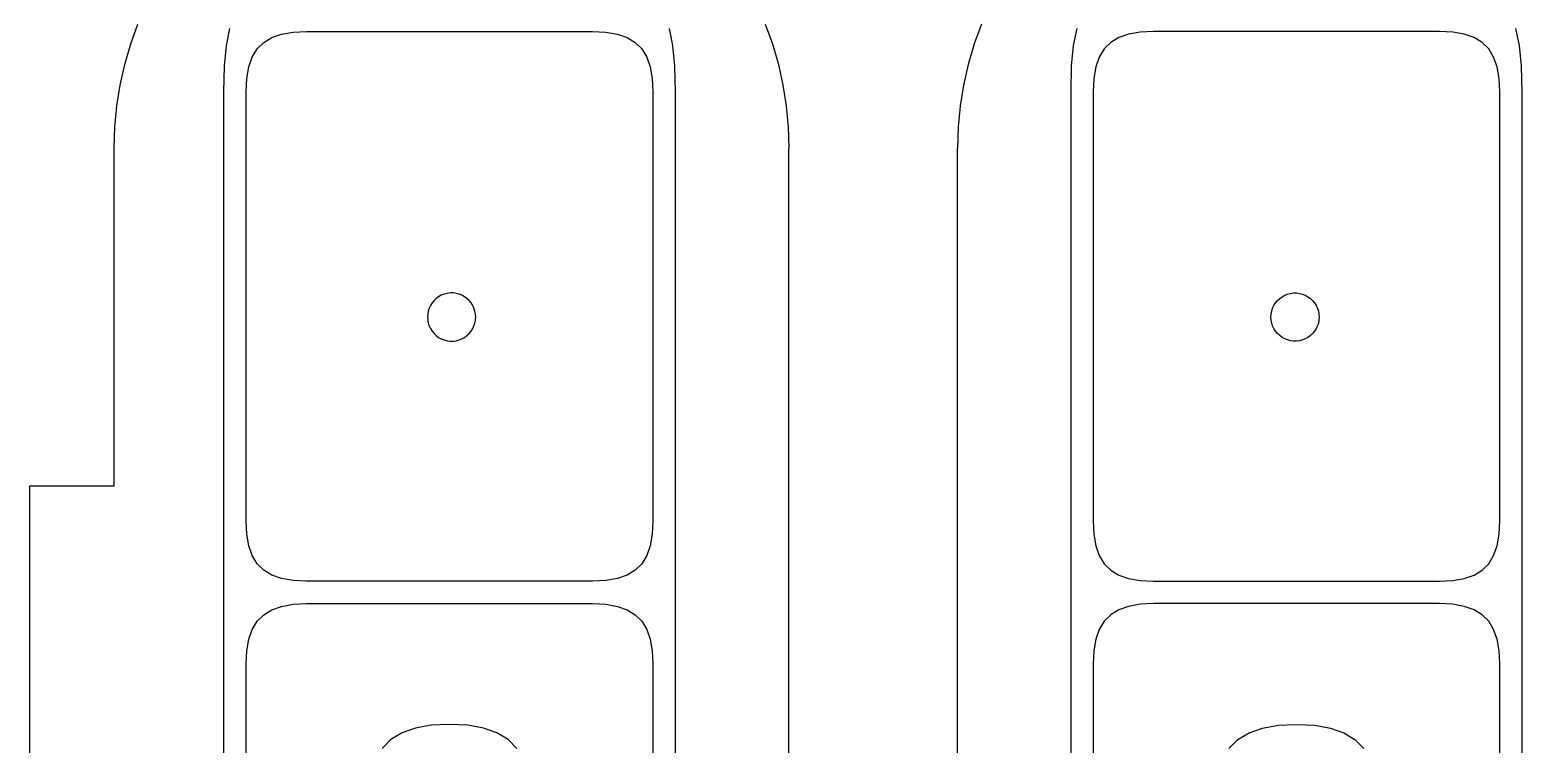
# Model space of a CAD drawing. Extents: x -112 to 112, y -170 to 170.
# Drawn here: x -104.9 to -6.6, y 1.7 to 48.8 of the extents above; entities that cross this region are included whole.
import ezdxf

# ---------------------------------------------------------------- set-up
doc = ezdxf.new("R2010")
doc.units = 0
doc.header["$MEASUREMENT"] = 0
doc.layers.get('0').update_dxf_attribs({"linetype": 'CONTINUOUS'})

msp = doc.modelspace()

# ---------------------------------------------------------------- linework, layer by layer
for p, q in [((-98.285, 47.823), (-97.812, 49.136)), ((-91.985, 47.72), (-91.749, 48.852)), ((-89.522, 47.923), (-88.987, 48.249)), ((-88.987, 48.249), (-88.343, 48.477)), ((-88.343, 48.477), (-87.584, 48.611)), ((-87.584, 48.611), (-86.708, 48.655)), ((-86.708, 48.655), (-85.299, 48.655)), ((-85.299, 48.655), (-84.161, 48.655)), ((-84.161, 48.655), (-83.218, 48.655)), ((-83.218, 48.655), (-82.391, 48.655)), ((-82.391, 48.655), (-81.602, 48.655)), ((-81.602, 48.655), (-80.775, 48.655)), ((-80.775, 48.655), (-79.832, 48.655)), ((-79.832, 48.655), (-78.694, 48.655)), ((-78.694, 48.655), (-77.286, 48.655)), ((-77.286, 48.655), (-75.877, 48.655)), ((-75.877, 48.655), (-74.739, 48.655)), ((-74.739, 48.655), (-73.796, 48.655)), ((-73.796, 48.655), (-72.969, 48.655)), ((-72.969, 48.655), (-72.18, 48.655)), ((-72.18, 48.655), (-71.353, 48.655)), ((-71.353, 48.655), (-70.41, 48.655)), ((-70.41, 48.655), (-69.272, 48.655)), ((-69.272, 48.655), (-67.864, 48.655)), ((-67.864, 48.655), (-66.987, 48.611)), ((-66.987, 48.611), (-66.228, 48.477)), ((-66.228, 48.477), (-65.584, 48.249)), ((-65.584, 48.249), (-65.049, 47.923)), ((-62.822, 48.852), (-62.586, 47.72)), ((-56.484, 49.136), (-56.011, 47.823)), ((-42.25, 49.136), (-42.723, 47.823)), ((-35.958, 48.852), (-36.194, 47.72)), ((-33.196, 48.249), (-33.73, 47.923)), ((-32.551, 48.477), (-33.196, 48.249)), ((-31.793, 48.611), (-32.551, 48.477)), ((-30.916, 48.655), (-31.793, 48.611)), ((-29.507, 48.655), (-30.916, 48.655)), ((-28.37, 48.655), (-29.507, 48.655)), ((-27.427, 48.655), (-28.37, 48.655)), ((-26.599, 48.655), (-27.427, 48.655)), ((-25.811, 48.655), (-26.599, 48.655)), ((-24.984, 48.655), (-25.811, 48.655)), ((-24.04, 48.655), (-24.984, 48.655)), ((-22.903, 48.655), (-24.04, 48.655)), ((-21.494, 48.655), (-22.903, 48.655)), ((-20.085, 48.655), (-21.494, 48.655)), ((-18.948, 48.655), (-20.085, 48.655)), ((-18.005, 48.655), (-18.948, 48.655)), ((-17.177, 48.655), (-18.005, 48.655)), ((-16.389, 48.655), (-17.177, 48.655)), ((-15.562, 48.655), (-16.389, 48.655)), ((-14.618, 48.655), (-15.562, 48.655)), ((-13.481, 48.655), (-14.618, 48.655)), ((-12.072, 48.655), (-13.481, 48.655)), ((-11.196, 48.611), (-12.072, 48.655)), ((-10.437, 48.477), (-11.196, 48.611)), ((-9.792, 48.249), (-10.437, 48.477)), ((-9.258, 47.923), (-9.792, 48.249)), ((-6.795, 47.72), (-7.031, 48.852)), ((-98.675, 46.482), (-98.285, 47.823)), ((-92.115, 46.353), (-91.985, 47.72)), ((-90.277, 46.96), (-89.95, 47.494)), ((-89.95, 47.494), (-89.522, 47.923)), ((-65.049, 47.923), (-64.621, 47.494)), ((-64.621, 47.494), (-64.295, 46.96)), ((-62.586, 47.72), (-62.456, 46.353)), ((-56.011, 47.823), (-55.621, 46.482)), ((-42.723, 47.823), (-43.112, 46.482)), ((-36.194, 47.72), (-36.323, 46.353)), ((-34.159, 47.494), (-34.485, 46.96)), ((-33.73, 47.923), (-34.159, 47.494)), ((-8.83, 47.494), (-9.258, 47.923)), ((-8.503, 46.96), (-8.83, 47.494)), ((-6.665, 46.353), (-6.795, 47.72)), ((-98.979, 45.119), (-98.675, 46.482)), ((-92.155, 44.68), (-92.115, 46.353)), ((-90.639, 45.557), (-90.505, 46.315)), ((-90.505, 46.315), (-90.277, 46.96)), ((-64.295, 46.96), (-64.067, 46.315)), ((-64.067, 46.315), (-63.933, 45.557)), ((-62.456, 46.353), (-62.417, 44.68)), ((-55.621, 46.482), (-55.317, 45.119)), ((-43.112, 46.482), (-43.417, 45.119)), ((-36.323, 46.353), (-36.363, 44.68)), ((-34.713, 46.315), (-34.847, 45.557)), ((-34.485, 46.96), (-34.713, 46.315)), ((-8.275, 46.315), (-8.503, 46.96)), ((-8.141, 45.557), (-8.275, 46.315)), ((-6.625, 44.68), (-6.665, 46.353)), ((-90.683, 44.68), (-90.639, 45.557)), ((-63.933, 45.557), (-63.889, 44.68)), ((-34.847, 45.557), (-34.891, 44.68)), ((-8.097, 44.68), (-8.141, 45.557)), ((-99.198, 43.74), (-98.979, 45.119)), ((-92.155, 43.271), (-92.155, 44.68)), ((-90.683, 43.271), (-90.683, 44.68)), ((-63.889, 44.68), (-63.889, 43.271)), ((-62.417, 44.68), (-62.417, 43.271)), ((-55.317, 45.119), (-55.098, 43.74)), ((-43.417, 45.119), (-43.635, 43.74)), ((-36.363, 44.68), (-36.363, 43.271)), ((-34.891, 44.68), (-34.891, 43.271)), ((-8.097, 43.271), (-8.097, 44.68)), ((-6.625, 43.271), (-6.625, 44.68)), ((-99.329, 42.35), (-99.198, 43.74)), ((-92.155, 42.134), (-92.155, 43.271)), ((-90.683, 42.134), (-90.683, 43.271)), ((-63.889, 43.271), (-63.889, 42.134)), ((-62.417, 43.271), (-62.417, 42.134)), ((-55.098, 43.74), (-54.967, 42.35)), ((-43.635, 43.74), (-43.767, 42.35)), ((-36.363, 43.271), (-36.363, 42.134)), ((-34.891, 43.271), (-34.891, 42.134)), ((-8.097, 42.134), (-8.097, 43.271)), ((-6.625, 42.134), (-6.625, 43.271)), ((-99.373, 40.955), (-99.329, 42.35)), ((-54.967, 42.35), (-54.923, 40.955)), ((-43.767, 42.35), (-43.811, 40.955)), ((-92.155, 41.19), (-92.155, 42.134)), ((-90.683, 41.19), (-90.683, 42.134)), ((-63.889, 42.134), (-63.889, 41.19)), ((-62.417, 42.134), (-62.417, 41.19)), ((-36.363, 42.134), (-36.363, 41.19)), ((-34.891, 42.134), (-34.891, 41.19)), ((-8.097, 41.19), (-8.097, 42.134)), ((-6.625, 41.19), (-6.625, 42.134)), ((-99.373, 18.73), (-99.373, 40.955)), ((-92.155, 40.363), (-92.155, 41.19)), ((-92.155, 39.575), (-92.155, 40.363)), ((-90.683, 40.363), (-90.683, 41.19)), ((-90.683, 39.575), (-90.683, 40.363)), ((-63.889, 41.19), (-63.889, 40.363)), ((-63.889, 40.363), (-63.889, 39.575)), ((-62.417, 41.19), (-62.417, 40.363)), ((-62.417, 40.363), (-62.417, 39.575)), ((-54.923, -14.608), (-54.923, 40.955)), ((-43.811, -14.608), (-43.811, 40.955)), ((-36.363, 41.19), (-36.363, 40.363)), ((-36.363, 40.363), (-36.363, 39.575)), ((-34.891, 41.19), (-34.891, 40.363)), ((-34.891, 40.363), (-34.891, 39.575)), ((-8.097, 40.363), (-8.097, 41.19)), ((-8.097, 39.575), (-8.097, 40.363)), ((-6.625, 40.363), (-6.625, 41.19)), ((-6.625, 39.575), (-6.625, 40.363)), ((-92.155, 38.748), (-92.155, 39.575)), ((-90.683, 38.748), (-90.683, 39.575)), ((-63.889, 39.575), (-63.889, 38.748)), ((-62.417, 39.575), (-62.417, 38.748)), ((-36.363, 39.575), (-36.363, 38.748)), ((-34.891, 39.575), (-34.891, 38.748)), ((-8.097, 38.748), (-8.097, 39.575)), ((-6.625, 38.748), (-6.625, 39.575)), ((-92.155, 37.804), (-92.155, 38.748)), ((-90.683, 37.804), (-90.683, 38.748)), ((-63.889, 38.748), (-63.889, 37.804)), ((-62.417, 38.748), (-62.417, 37.804)), ((-36.363, 38.748), (-36.363, 37.804)), ((-34.891, 38.748), (-34.891, 37.804)), ((-8.097, 37.804), (-8.097, 38.748)), ((-6.625, 37.804), (-6.625, 38.748)), ((-92.155, 36.667), (-92.155, 37.804)), ((-90.683, 36.667), (-90.683, 37.804)), ((-63.889, 37.804), (-63.889, 36.667)), ((-62.417, 37.804), (-62.417, 36.667)), ((-36.363, 37.804), (-36.363, 36.667)), ((-34.891, 37.804), (-34.891, 36.667)), ((-8.097, 36.667), (-8.097, 37.804)), ((-6.625, 36.667), (-6.625, 37.804)), ((-92.155, 35.258), (-92.155, 36.667)), ((-90.683, 35.258), (-90.683, 36.667)), ((-63.889, 36.667), (-63.889, 35.258)), ((-62.417, 36.667), (-62.417, 35.258)), ((-36.363, 36.667), (-36.363, 35.258)), ((-34.891, 36.667), (-34.891, 35.258)), ((-8.097, 35.258), (-8.097, 36.667)), ((-6.625, 35.258), (-6.625, 36.667)), ((-92.155, 33.849), (-92.155, 35.258)), ((-90.683, 33.849), (-90.683, 35.258)), ((-63.889, 35.258), (-63.889, 33.849)), ((-62.417, 35.258), (-62.417, 33.849)), ((-36.363, 35.258), (-36.363, 33.849)), ((-34.891, 35.258), (-34.891, 33.849)), ((-8.097, 33.849), (-8.097, 35.258)), ((-6.625, 33.849), (-6.625, 35.258)), ((-92.155, 32.712), (-92.155, 33.849)), ((-90.683, 32.712), (-90.683, 33.849)), ((-63.889, 33.849), (-63.889, 32.712)), ((-62.417, 33.849), (-62.417, 32.712)), ((-36.363, 33.849), (-36.363, 32.712)), ((-34.891, 33.849), (-34.891, 32.712)), ((-8.097, 32.712), (-8.097, 33.849)), ((-6.625, 32.712), (-6.625, 33.849)), ((-92.155, 31.768), (-92.155, 32.712)), ((-90.683, 31.768), (-90.683, 32.712)), ((-63.889, 32.712), (-63.889, 31.768)), ((-62.417, 32.712), (-62.417, 31.768)), ((-36.363, 32.712), (-36.363, 31.768)), ((-34.891, 32.712), (-34.891, 31.768)), ((-8.097, 31.768), (-8.097, 32.712)), ((-6.625, 31.768), (-6.625, 32.712)), ((-92.155, 30.941), (-92.155, 31.768)), ((-90.683, 30.941), (-90.683, 31.768)), ((-63.889, 31.768), (-63.889, 30.941)), ((-62.417, 31.768), (-62.417, 30.941)), ((-36.363, 31.768), (-36.363, 30.941)), ((-34.891, 31.768), (-34.891, 30.941)), ((-8.097, 30.941), (-8.097, 31.768)), ((-6.625, 30.941), (-6.625, 31.768)), ((-92.155, 30.153), (-92.155, 30.941)), ((-90.683, 30.153), (-90.683, 30.941)), ((-78.539, 30.607), (-78.624, 30.427)), ((-78.432, 30.775), (-78.539, 30.607)), ((-78.305, 30.929), (-78.432, 30.775)), ((-78.16, 31.066), (-78.305, 30.929)), ((-77.999, 31.183), (-78.16, 31.066)), ((-77.824, 31.279), (-77.999, 31.183)), ((-77.639, 31.352), (-77.824, 31.279)), ((-77.446, 31.402), (-77.639, 31.352)), ((-77.248, 31.427), (-77.446, 31.402)), ((-77.048, 31.427), (-77.248, 31.427)), ((-76.851, 31.402), (-77.048, 31.427)), ((-76.658, 31.352), (-76.851, 31.402)), ((-76.472, 31.279), (-76.658, 31.352)), ((-76.298, 31.183), (-76.472, 31.279)), ((-76.136, 31.066), (-76.298, 31.183)), ((-75.991, 30.929), (-76.136, 31.066)), ((-75.864, 30.775), (-75.991, 30.929)), ((-75.757, 30.607), (-75.864, 30.775)), ((-75.672, 30.427), (-75.757, 30.607)), ((-63.889, 30.941), (-63.889, 30.153)), ((-62.417, 30.941), (-62.417, 30.153)), ((-36.363, 30.941), (-36.363, 30.153)), ((-34.891, 30.941), (-34.891, 30.153)), ((-23.062, 30.427), (-22.977, 30.607)), ((-22.977, 30.607), (-22.87, 30.775)), ((-22.87, 30.775), (-22.743, 30.929)), ((-22.743, 30.929), (-22.598, 31.066)), ((-22.598, 31.066), (-22.436, 31.183)), ((-22.436, 31.183), (-22.262, 31.279)), ((-22.262, 31.279), (-22.076, 31.352)), ((-22.076, 31.352), (-21.883, 31.402)), ((-21.883, 31.402), (-21.685, 31.427)), ((-21.685, 31.427), (-21.486, 31.427)), ((-21.486, 31.427), (-21.288, 31.402)), ((-21.288, 31.402), (-21.095, 31.352)), ((-21.095, 31.352), (-20.91, 31.279)), ((-20.91, 31.279), (-20.735, 31.183)), ((-20.735, 31.183), (-20.574, 31.066)), ((-20.574, 31.066), (-20.428, 30.929)), ((-20.428, 30.929), (-20.301, 30.775)), ((-20.301, 30.775), (-20.194, 30.607)), ((-20.194, 30.607), (-20.11, 30.427)), ((-8.097, 30.153), (-8.097, 30.941)), ((-6.625, 30.153), (-6.625, 30.941)), ((-92.155, 29.326), (-92.155, 30.153)), ((-90.683, 29.326), (-90.683, 30.153)), ((-78.723, 30.041), (-78.736, 29.842)), ((-78.736, 29.842), (-78.723, 29.643)), ((-78.686, 30.237), (-78.723, 30.041)), ((-78.723, 29.643), (-78.686, 29.448)), ((-78.624, 30.427), (-78.686, 30.237)), ((-75.61, 30.237), (-75.672, 30.427)), ((-75.573, 30.041), (-75.61, 30.237)), ((-75.61, 29.448), (-75.573, 29.643)), ((-75.561, 29.842), (-75.573, 30.041)), ((-75.573, 29.643), (-75.561, 29.842)), ((-63.889, 30.153), (-63.889, 29.326)), ((-62.417, 30.153), (-62.417, 29.326)), ((-36.363, 30.153), (-36.363, 29.326)), ((-34.891, 30.153), (-34.891, 29.326)), ((-23.173, 29.842), (-23.161, 30.041)), ((-23.161, 29.643), (-23.173, 29.842)), ((-23.161, 30.041), (-23.123, 30.237)), ((-23.123, 29.448), (-23.161, 29.643)), ((-23.123, 30.237), (-23.062, 30.427)), ((-20.11, 30.427), (-20.048, 30.237)), ((-20.048, 30.237), (-20.011, 30.041)), ((-20.011, 29.643), (-20.048, 29.448)), ((-20.011, 30.041), (-19.998, 29.842)), ((-19.998, 29.842), (-20.011, 29.643)), ((-8.097, 29.326), (-8.097, 30.153)), ((-6.625, 29.326), (-6.625, 30.153)), ((-92.155, 28.382), (-92.155, 29.326)), ((-90.683, 28.382), (-90.683, 29.326)), ((-78.686, 29.448), (-78.624, 29.258)), ((-78.624, 29.258), (-78.539, 29.078)), ((-78.539, 29.078), (-78.432, 28.909)), ((-78.432, 28.909), (-78.305, 28.756)), ((-78.305, 28.756), (-78.16, 28.619)), ((-78.16, 28.619), (-77.999, 28.502)), ((-76.298, 28.502), (-76.136, 28.619)), ((-76.136, 28.619), (-75.991, 28.756)), ((-75.991, 28.756), (-75.864, 28.909)), ((-75.864, 28.909), (-75.757, 29.078)), ((-75.757, 29.078), (-75.672, 29.258)), ((-75.672, 29.258), (-75.61, 29.448)), ((-63.889, 29.326), (-63.889, 28.382)), ((-62.417, 29.326), (-62.417, 28.382)), ((-36.363, 29.326), (-36.363, 28.382)), ((-34.891, 29.326), (-34.891, 28.382)), ((-23.062, 29.258), (-23.123, 29.448)), ((-22.977, 29.078), (-23.062, 29.258)), ((-22.87, 28.909), (-22.977, 29.078)), ((-22.743, 28.756), (-22.87, 28.909)), ((-22.598, 28.619), (-22.743, 28.756)), ((-22.436, 28.502), (-22.598, 28.619)), ((-20.574, 28.619), (-20.735, 28.502)), ((-20.428, 28.756), (-20.574, 28.619)), ((-20.301, 28.909), (-20.428, 28.756)), ((-20.194, 29.078), (-20.301, 28.909)), ((-20.11, 29.258), (-20.194, 29.078)), ((-20.048, 29.448), (-20.11, 29.258)), ((-8.097, 28.382), (-8.097, 29.326)), ((-6.625, 28.382), (-6.625, 29.326)), ((-92.155, 27.245), (-92.155, 28.382)), ((-90.683, 27.245), (-90.683, 28.382)), ((-77.999, 28.502), (-77.824, 28.406)), ((-77.824, 28.406), (-77.639, 28.333)), ((-77.639, 28.333), (-77.446, 28.283)), ((-77.446, 28.283), (-77.248, 28.258)), ((-77.248, 28.258), (-77.048, 28.258)), ((-77.048, 28.258), (-76.851, 28.283)), ((-76.851, 28.283), (-76.658, 28.333)), ((-76.658, 28.333), (-76.472, 28.406)), ((-76.472, 28.406), (-76.298, 28.502)), ((-63.889, 28.382), (-63.889, 27.245)), ((-62.417, 28.382), (-62.417, 27.245)), ((-36.363, 28.382), (-36.363, 27.245)), ((-34.891, 28.382), (-34.891, 27.245)), ((-22.262, 28.406), (-22.436, 28.502)), ((-22.076, 28.333), (-22.262, 28.406)), ((-21.883, 28.283), (-22.076, 28.333)), ((-21.685, 28.258), (-21.883, 28.283)), ((-21.486, 28.258), (-21.685, 28.258)), ((-21.288, 28.283), (-21.486, 28.258)), ((-21.095, 28.333), (-21.288, 28.283)), ((-20.91, 28.406), (-21.095, 28.333)), ((-20.735, 28.502), (-20.91, 28.406)), ((-8.097, 27.245), (-8.097, 28.382)), ((-6.625, 27.245), (-6.625, 28.382)), ((-92.155, 25.836), (-92.155, 27.245)), ((-90.683, 25.836), (-90.683, 27.245)), ((-63.889, 27.245), (-63.889, 25.836)), ((-62.417, 27.245), (-62.417, 25.836)), ((-36.363, 27.245), (-36.363, 25.836)), ((-34.891, 27.245), (-34.891, 25.836)), ((-8.097, 25.836), (-8.097, 27.245)), ((-6.625, 25.836), (-6.625, 27.245)), ((-92.155, 24.427), (-92.155, 25.836)), ((-90.683, 24.427), (-90.683, 25.836)), ((-63.889, 25.836), (-63.889, 24.427)), ((-62.417, 25.836), (-62.417, 24.427)), ((-36.363, 25.836), (-36.363, 24.427)), ((-34.891, 25.836), (-34.891, 24.427)), ((-8.097, 24.427), (-8.097, 25.836)), ((-6.625, 24.427), (-6.625, 25.836)), ((-92.155, 23.29), (-92.155, 24.427)), ((-90.683, 23.29), (-90.683, 24.427)), ((-63.889, 24.427), (-63.889, 23.29)), ((-62.417, 24.427), (-62.417, 23.29)), ((-36.363, 24.427), (-36.363, 23.29)), ((-34.891, 24.427), (-34.891, 23.29)), ((-8.097, 23.29), (-8.097, 24.427)), ((-6.625, 23.29), (-6.625, 24.427)), ((-92.155, 22.346), (-92.155, 23.29)), ((-90.683, 22.346), (-90.683, 23.29)), ((-63.889, 23.29), (-63.889, 22.346)), ((-62.417, 23.29), (-62.417, 22.346)), ((-36.363, 23.29), (-36.363, 22.346)), ((-34.891, 23.29), (-34.891, 22.346)), ((-8.097, 22.346), (-8.097, 23.29)), ((-6.625, 22.346), (-6.625, 23.29)), ((-92.155, 21.519), (-92.155, 22.346)), ((-90.683, 21.519), (-90.683, 22.346)), ((-63.889, 22.346), (-63.889, 21.519)), ((-62.417, 22.346), (-62.417, 21.519)), ((-36.363, 22.346), (-36.363, 21.519)), ((-34.891, 22.346), (-34.891, 21.519)), ((-8.097, 21.519), (-8.097, 22.346)), ((-6.625, 21.519), (-6.625, 22.346)), ((-92.155, 20.731), (-92.155, 21.519)), ((-92.155, 19.904), (-92.155, 20.731)), ((-90.683, 20.731), (-90.683, 21.519)), ((-90.683, 19.904), (-90.683, 20.731)), ((-63.889, 21.519), (-63.889, 20.731)), ((-63.889, 20.731), (-63.889, 19.904)), ((-62.417, 21.519), (-62.417, 20.731)), ((-62.417, 20.731), (-62.417, 19.904)), ((-36.363, 21.519), (-36.363, 20.731)), ((-36.363, 20.731), (-36.363, 19.904)), ((-34.891, 21.519), (-34.891, 20.731)), ((-34.891, 20.731), (-34.891, 19.904)), ((-8.097, 20.731), (-8.097, 21.519)), ((-8.097, 19.904), (-8.097, 20.731)), ((-6.625, 20.731), (-6.625, 21.519)), ((-6.625, 19.904), (-6.625, 20.731)), ((-92.155, 18.96), (-92.155, 19.904)), ((-90.683, 18.96), (-90.683, 19.904)), ((-63.889, 19.904), (-63.889, 18.96)), ((-62.417, 19.904), (-62.417, 18.96)), ((-36.363, 19.904), (-36.363, 18.96)), ((-34.891, 19.904), (-34.891, 18.96)), ((-8.097, 18.96), (-8.097, 19.904)), ((-6.625, 18.96), (-6.625, 19.904)), ((-104.929, -3.495), (-104.929, 18.73)), ((-104.929, 18.73), (-99.373, 18.73)), ((-92.155, 17.823), (-92.155, 18.96)), ((-90.683, 17.823), (-90.683, 18.96)), ((-63.889, 18.96), (-63.889, 17.823)), ((-62.417, 18.96), (-62.417, 17.823)), ((-36.363, 18.96), (-36.363, 17.823)), ((-34.891, 18.96), (-34.891, 17.823)), ((-8.097, 17.823), (-8.097, 18.96)), ((-6.625, 17.823), (-6.625, 18.96)), ((-92.155, 16.414), (-92.155, 17.823)), ((-90.683, 16.414), (-90.683, 17.823)), ((-63.889, 17.823), (-63.889, 16.414)), ((-62.417, 17.823), (-62.417, 16.414)), ((-36.363, 17.823), (-36.363, 16.414)), ((-34.891, 17.823), (-34.891, 16.414)), ((-8.097, 16.414), (-8.097, 17.823)), ((-6.625, 16.414), (-6.625, 17.823)), ((-92.155, 15.005), (-92.155, 16.414)), ((-90.639, 15.538), (-90.683, 16.414)), ((-63.889, 16.414), (-63.933, 15.538)), ((-62.417, 16.414), (-62.417, 15.005)), ((-36.363, 16.414), (-36.363, 15.005)), ((-34.891, 16.414), (-34.847, 15.538)), ((-8.141, 15.538), (-8.097, 16.414)), ((-6.625, 15.005), (-6.625, 16.414)), ((-92.155, 13.868), (-92.155, 15.005)), ((-90.505, 14.779), (-90.639, 15.538)), ((-90.277, 14.134), (-90.505, 14.779)), ((-64.067, 14.779), (-64.295, 14.134)), ((-63.933, 15.538), (-64.067, 14.779)), ((-62.417, 15.005), (-62.417, 13.868)), ((-36.363, 15.005), (-36.363, 13.868)), ((-34.847, 15.538), (-34.713, 14.779)), ((-34.713, 14.779), (-34.485, 14.134)), ((-8.503, 14.134), (-8.275, 14.779)), ((-8.275, 14.779), (-8.141, 15.538)), ((-6.625, 13.868), (-6.625, 15.005)), ((-92.155, 12.925), (-92.155, 13.868)), ((-89.95, 13.6), (-90.277, 14.134)), ((-64.295, 14.134), (-64.621, 13.6)), ((-62.417, 13.868), (-62.417, 12.925)), ((-36.363, 13.868), (-36.363, 12.925)), ((-34.485, 14.134), (-34.159, 13.6)), ((-8.83, 13.6), (-8.503, 14.134)), ((-6.625, 12.925), (-6.625, 13.868)), ((-92.155, 12.097), (-92.155, 12.925)), ((-89.522, 13.171), (-89.95, 13.6)), ((-88.987, 12.845), (-89.522, 13.171)), ((-88.343, 12.617), (-88.987, 12.845)), ((-65.584, 12.845), (-66.228, 12.617)), ((-65.049, 13.171), (-65.584, 12.845)), ((-64.621, 13.6), (-65.049, 13.171)), ((-62.417, 12.925), (-62.417, 12.097)), ((-36.363, 12.925), (-36.363, 12.097)), ((-34.159, 13.6), (-33.73, 13.171)), ((-33.73, 13.171), (-33.196, 12.845)), ((-33.196, 12.845), (-32.551, 12.617)), ((-10.437, 12.617), (-9.792, 12.845)), ((-9.792, 12.845), (-9.258, 13.171)), ((-9.258, 13.171), (-8.83, 13.6)), ((-6.625, 12.097), (-6.625, 12.925)), ((-92.155, 11.309), (-92.155, 12.097)), ((-87.584, 12.483), (-88.343, 12.617)), ((-86.708, 12.439), (-87.584, 12.483)), ((-85.299, 12.439), (-86.708, 12.439)), ((-84.161, 12.439), (-85.299, 12.439)), ((-83.218, 12.439), (-84.161, 12.439)), ((-82.391, 12.439), (-83.218, 12.439)), ((-81.602, 12.439), (-82.391, 12.439)), ((-80.775, 12.439), (-81.602, 12.439)), ((-79.832, 12.439), (-80.775, 12.439)), ((-78.694, 12.439), (-79.832, 12.439)), ((-77.286, 12.439), (-78.694, 12.439)), ((-75.877, 12.439), (-77.286, 12.439)), ((-74.739, 12.439), (-75.877, 12.439)), ((-73.796, 12.439), (-74.739, 12.439)), ((-72.969, 12.439), (-73.796, 12.439)), ((-72.18, 12.439), (-72.969, 12.439)), ((-71.353, 12.439), (-72.18, 12.439)), ((-70.41, 12.439), (-71.353, 12.439)), ((-69.272, 12.439), (-70.41, 12.439)), ((-67.864, 12.439), (-69.272, 12.439)), ((-66.987, 12.483), (-67.864, 12.439)), ((-66.228, 12.617), (-66.987, 12.483)), ((-62.417, 12.097), (-62.417, 11.309)), ((-36.363, 12.097), (-36.363, 11.309)), ((-32.551, 12.617), (-31.793, 12.483)), ((-31.793, 12.483), (-30.916, 12.439)), ((-30.916, 12.439), (-29.507, 12.439)), ((-29.507, 12.439), (-28.37, 12.439)), ((-28.37, 12.439), (-27.427, 12.439)), ((-27.427, 12.439), (-26.599, 12.439)), ((-26.599, 12.439), (-25.811, 12.439)), ((-25.811, 12.439), (-24.984, 12.439)), ((-24.984, 12.439), (-24.04, 12.439)), ((-24.04, 12.439), (-22.903, 12.439)), ((-22.903, 12.439), (-21.494, 12.439)), ((-21.494, 12.439), (-20.085, 12.439)), ((-20.085, 12.439), (-18.948, 12.439)), ((-18.948, 12.439), (-18.005, 12.439)), ((-18.005, 12.439), (-17.177, 12.439)), ((-17.177, 12.439), (-16.389, 12.439)), ((-16.389, 12.439), (-15.562, 12.439)), ((-15.562, 12.439), (-14.618, 12.439)), ((-14.618, 12.439), (-13.481, 12.439)), ((-13.481, 12.439), (-12.072, 12.439)), ((-12.072, 12.439), (-11.196, 12.483)), ((-11.196, 12.483), (-10.437, 12.617)), ((-6.625, 11.309), (-6.625, 12.097)), ((-92.155, 10.482), (-92.155, 11.309)), ((-88.343, 10.789), (-87.584, 10.923)), ((-87.584, 10.923), (-86.708, 10.967)), ((-86.708, 10.967), (-85.299, 10.967)), ((-85.299, 10.967), (-84.161, 10.967)), ((-84.161, 10.967), (-83.218, 10.967)), ((-83.218, 10.967), (-82.391, 10.967)), ((-82.391, 10.967), (-81.602, 10.967)), ((-81.602, 10.967), (-80.775, 10.967)), ((-80.775, 10.967), (-79.832, 10.967)), ((-79.832, 10.967), (-78.694, 10.967)), ((-78.694, 10.967), (-77.286, 10.967)), ((-77.286, 10.967), (-75.877, 10.967)), ((-75.877, 10.967), (-74.739, 10.967)), ((-74.739, 10.967), (-73.796, 10.967)), ((-73.796, 10.967), (-72.969, 10.967)), ((-72.969, 10.967), (-72.18, 10.967)), ((-72.18, 10.967), (-71.353, 10.967)), ((-71.353, 10.967), (-70.41, 10.967)), ((-70.41, 10.967), (-69.272, 10.967)), ((-69.272, 10.967), (-67.864, 10.967)), ((-67.864, 10.967), (-66.987, 10.923)), ((-66.987, 10.923), (-66.228, 10.789)), ((-62.417, 11.309), (-62.417, 10.482)), ((-36.363, 11.309), (-36.363, 10.482)), ((-31.793, 10.923), (-32.551, 10.789)), ((-30.916, 10.967), (-31.793, 10.923)), ((-29.507, 10.967), (-30.916, 10.967)), ((-28.37, 10.967), (-29.507, 10.967)), ((-27.427, 10.967), (-28.37, 10.967)), ((-26.599, 10.967), (-27.427, 10.967)), ((-25.811, 10.967), (-26.599, 10.967)), ((-24.984, 10.967), (-25.811, 10.967)), ((-24.04, 10.967), (-24.984, 10.967)), ((-22.903, 10.967), (-24.04, 10.967)), ((-21.494, 10.967), (-22.903, 10.967)), ((-20.085, 10.967), (-21.494, 10.967)), ((-18.948, 10.967), (-20.085, 10.967)), ((-18.005, 10.967), (-18.948, 10.967)), ((-17.177, 10.967), (-18.005, 10.967)), ((-16.389, 10.967), (-17.177, 10.967)), ((-15.562, 10.967), (-16.389, 10.967)), ((-14.618, 10.967), (-15.562, 10.967)), ((-13.481, 10.967), (-14.618, 10.967)), ((-12.072, 10.967), (-13.481, 10.967)), ((-11.196, 10.923), (-12.072, 10.967)), ((-10.437, 10.789), (-11.196, 10.923)), ((-6.625, 10.482), (-6.625, 11.309)), ((-92.155, 9.538), (-92.155, 10.482)), ((-89.95, 9.806), (-89.522, 10.235)), ((-89.522, 10.235), (-88.987, 10.561)), ((-88.987, 10.561), (-88.343, 10.789)), ((-66.228, 10.789), (-65.584, 10.561)), ((-65.584, 10.561), (-65.049, 10.235)), ((-65.049, 10.235), (-64.621, 9.806)), ((-62.417, 10.482), (-62.417, 9.538)), ((-36.363, 10.482), (-36.363, 9.538)), ((-33.73, 10.235), (-34.159, 9.806)), ((-33.196, 10.561), (-33.73, 10.235)), ((-32.551, 10.789), (-33.196, 10.561)), ((-9.792, 10.561), (-10.437, 10.789)), ((-9.258, 10.235), (-9.792, 10.561)), ((-8.83, 9.806), (-9.258, 10.235)), ((-6.625, 9.538), (-6.625, 10.482)), ((-92.155, 8.401), (-92.155, 9.538)), ((-90.505, 8.627), (-90.277, 9.272)), ((-90.277, 9.272), (-89.95, 9.806)), ((-64.621, 9.806), (-64.295, 9.272)), ((-64.295, 9.272), (-64.067, 8.627)), ((-62.417, 9.538), (-62.417, 8.401)), ((-36.363, 9.538), (-36.363, 8.401)), ((-34.485, 9.272), (-34.713, 8.627)), ((-34.159, 9.806), (-34.485, 9.272)), ((-8.503, 9.272), (-8.83, 9.806)), ((-8.275, 8.627), (-8.503, 9.272)), ((-6.625, 8.401), (-6.625, 9.538)), ((-92.155, 6.992), (-92.155, 8.401)), ((-90.683, 6.992), (-90.639, 7.869)), ((-90.639, 7.869), (-90.505, 8.627)), ((-64.067, 8.627), (-63.933, 7.869)), ((-63.933, 7.869), (-63.889, 6.992)), ((-62.417, 8.401), (-62.417, 6.992)), ((-36.363, 8.401), (-36.363, 6.992)), ((-34.847, 7.869), (-34.891, 6.992)), ((-34.713, 8.627), (-34.847, 7.869)), ((-8.141, 7.869), (-8.275, 8.627)), ((-8.097, 6.992), (-8.141, 7.869)), ((-6.625, 6.992), (-6.625, 8.401)), ((-92.155, 5.583), (-92.155, 6.992)), ((-90.683, 5.583), (-90.683, 6.992)), ((-63.889, 6.992), (-63.889, 5.583)), ((-62.417, 6.992), (-62.417, 5.583)), ((-36.363, 6.992), (-36.363, 5.583)), ((-34.891, 6.992), (-34.891, 5.583)), ((-8.097, 5.583), (-8.097, 6.992)), ((-6.625, 5.583), (-6.625, 6.992)), ((-92.155, 4.446), (-92.155, 5.583)), ((-90.683, 4.446), (-90.683, 5.583)), ((-63.889, 5.583), (-63.889, 4.446)), ((-62.417, 5.583), (-62.417, 4.446)), ((-36.363, 5.583), (-36.363, 4.446)), ((-34.891, 5.583), (-34.891, 4.446)), ((-8.097, 4.446), (-8.097, 5.583)), ((-6.625, 4.446), (-6.625, 5.583)), ((-92.155, 3.503), (-92.155, 4.446)), ((-90.683, 3.503), (-90.683, 4.446)), ((-63.889, 4.446), (-63.889, 3.503)), ((-62.417, 4.446), (-62.417, 3.503)), ((-36.363, 4.446), (-36.363, 3.503)), ((-34.891, 4.446), (-34.891, 3.503)), ((-8.097, 3.503), (-8.097, 4.446)), ((-6.625, 3.503), (-6.625, 4.446)), ((-92.155, 2.675), (-92.155, 3.503)), ((-90.683, 2.675), (-90.683, 3.503)), ((-78.487, 2.957), (-79.526, 2.774)), ((-77.286, 3.017), (-78.487, 2.957)), ((-76.084, 2.957), (-77.286, 3.017)), ((-75.045, 2.774), (-76.084, 2.957)), ((-63.889, 3.503), (-63.889, 2.675)), ((-62.417, 3.503), (-62.417, 2.675)), ((-36.363, 3.503), (-36.363, 2.675)), ((-34.891, 3.503), (-34.891, 2.675)), ((-23.735, 2.774), (-22.695, 2.957)), ((-22.695, 2.957), (-21.494, 3.017)), ((-21.494, 3.017), (-20.293, 2.957)), ((-20.293, 2.957), (-19.253, 2.774)), ((-8.097, 2.675), (-8.097, 3.503)), ((-6.625, 2.675), (-6.625, 3.503)), ((-92.155, 1.887), (-92.155, 2.675)), ((-90.683, 1.887), (-90.683, 2.675)), ((-81.142, 2.014), (-81.729, 1.427)), ((-80.41, 2.461), (-81.142, 2.014)), ((-79.526, 2.774), (-80.41, 2.461)), ((-74.162, 2.461), (-75.045, 2.774)), ((-73.429, 2.014), (-74.162, 2.461)), ((-72.842, 1.427), (-73.429, 2.014)), ((-63.889, 2.675), (-63.889, 1.887)), ((-62.417, 2.675), (-62.417, 1.887)), ((-36.363, 2.675), (-36.363, 1.887)), ((-34.891, 2.675), (-34.891, 1.887)), ((-25.938, 1.427), (-25.351, 2.014)), ((-25.351, 2.014), (-24.618, 2.461)), ((-24.618, 2.461), (-23.735, 2.774)), ((-19.253, 2.774), (-18.37, 2.461)), ((-18.37, 2.461), (-17.638, 2.014)), ((-17.638, 2.014), (-17.051, 1.427)), ((-8.097, 1.887), (-8.097, 2.675)), ((-6.625, 1.887), (-6.625, 2.675)), ((-92.155, 1.06), (-92.155, 1.887)), ((-90.683, 1.06), (-90.683, 1.887)), ((-63.889, 1.887), (-63.889, 1.06)), ((-62.417, 1.887), (-62.417, 1.06)), ((-36.363, 1.887), (-36.363, 1.06)), ((-34.891, 1.887), (-34.891, 1.06)), ((-8.097, 1.06), (-8.097, 1.887)), ((-6.625, 1.06), (-6.625, 1.887))]:
    msp.add_line(p, q)

doc.saveas('drawing.dxf')
